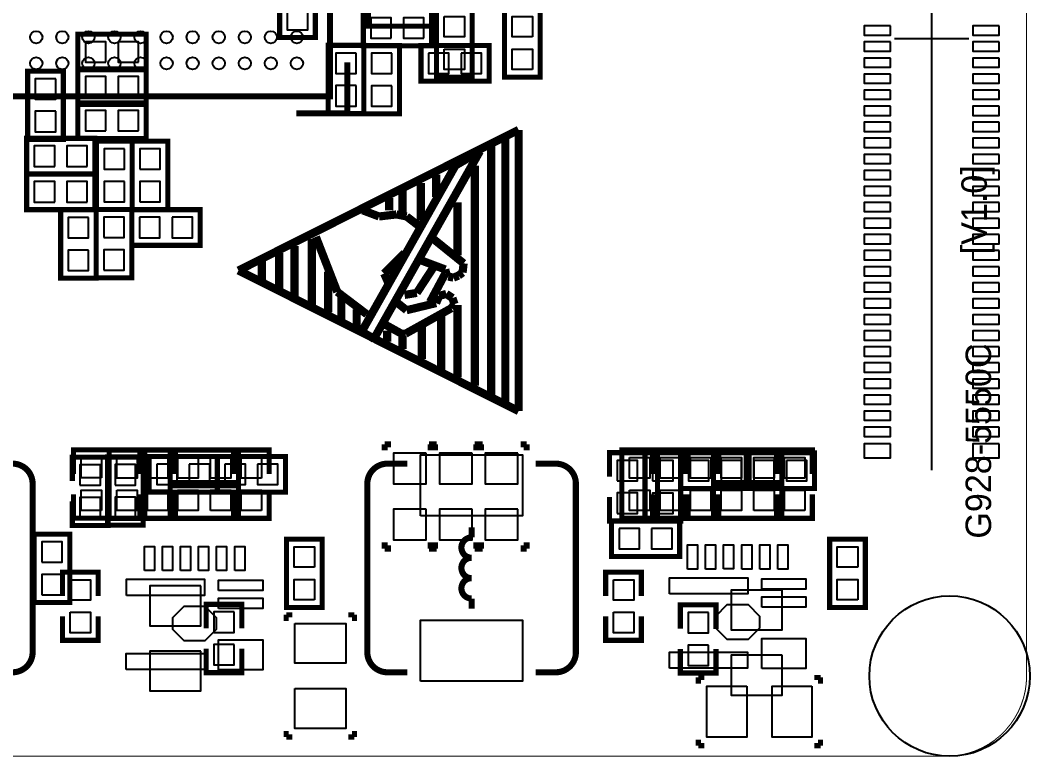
# Model space of a CAD drawing. Extents: x -0.1 to 50, y -4 to 55.
# Drawn here: x 24.83 to 50, y -0.01 to 18.35 of the extents above; entities that cross this region are included whole.
import ezdxf

# ---------------------------------------------------------------- set-up
doc = ezdxf.new("R2010")
doc.units = 0
for name, color, linetype in [('BG_OUTLINE', 2, 'CONTINUOUS'), ('BG_SILKSCREEN_TOP', 7, 'CONTINUOUS'), ('PG_ASSEMBLY_BOTTOM', 40, 'CONTINUOUS'), ('PG_ASSEMBLY_TOP', 153, 'CONTINUOUS'), ('PG_SILKSCREEN_TOP', 7, 'CONTINUOUS'), ('PIN_BOTTOM', 242, 'CONTINUOUS'), ('PIN_TOP', 84, 'CONTINUOUS')]:
    doc.layers.add(name, color=color, linetype=linetype)

msp = doc.modelspace()

# ---------------------------------------------------------------- linework, layer by layer
at = {"layer": 'BG_OUTLINE', "const_width": 0.0254}
msp.add_lwpolyline([(0, 1.999996), (0, 52.999894, -0.414214), (1.999996, 54.99989), (47.919894, 54.99989, -0.414214), (49.91989, 52.999894), (49.91989, 1.999996, -0.414214), (47.919894, 0), (1.999996, 0, -0.414214), (0, 1.999996)], format="xyb", dxfattribs=at)
at = {"layer": 'BG_SILKSCREEN_TOP'}
for points, const_width in [([(31.716218, 16.026638), (32.986218, 16.026638), (32.986218, 17.296638)], 0.1524), ([(37.25545, 15.61338), (30.27045, 12.10818)], 0.2032), ([(37.25545, 8.60298), (37.25545, 15.61338)], 0.2032), ([(36.92525, 8.80618), (36.92525, 15.38478)], 0.2032), ([(36.29025, 15.07998), (33.64865, 10.40638)], 0.2032), ([(35.68065, 14.72438), (36.29025, 15.07998)], 0.2032), ([(36.56965, 9.00938), (36.56965, 15.20698)], 0.2032), ([(33.34385, 10.58418), (35.68065, 14.72438)], 0.2032), ([(36.16325, 9.23798), (36.16325, 14.72438)], 0.2032), ([(34.81705, 13.35278), (34.81705, 14.29258)], 0.2032), ([(35.19805, 13.93698), (35.19805, 14.49578)], 0.2032), ([(34.35985, 13.53058), (34.35985, 14.11478)], 0.2032), ([(34.02965, 13.60678), (34.02965, 13.91158)], 0.2032), ([(35.73145, 12.48918), (35.73145, 13.80998)], 0.2032), ([(33.77565, 13.45438), (33.36925, 13.60678)], 0.2032), ([(34.20745, 13.50518), (33.77565, 13.45438)], 0.2032), ([(34.46145, 13.45438), (34.20745, 13.50518)], 0.2032), ([(34.79165, 13.20038), (34.46145, 13.45438)], 0.2032), ([(32.09925, 11.21918), (32.09925, 12.89558)], 0.2032), ([(32.20085, 12.94638), (32.73425, 11.57478)], 0.2032), ([(35.88385, 12.28598), (35.09645, 12.92098)], 0.2032), ([(31.28645, 11.65098), (31.28645, 12.53998)], 0.2032), ([(31.66745, 11.47318), (31.66745, 12.71778)], 0.2032), ([(33.90265, 12.03198), (34.41065, 12.53998)], 0.2032), ([(30.85465, 11.85418), (30.85465, 12.33678)], 0.2032), ([(34.81705, 12.36218), (35.42665, 12.13358)], 0.2032), ([(35.85845, 12.05738), (35.88385, 12.28598)], 0.2032), ([(30.27045, 12.10818), (37.25545, 8.60298)], 0.2032), ([(32.50565, 11.06678), (32.50565, 12.08278)], 0.2032), ([(34.00425, 11.80338), (33.90265, 12.03198)], 0.2032), ([(34.71545, 11.54938), (35.14725, 12.20978)], 0.2032), ([(35.04565, 11.32078), (35.42665, 12.03198)], 0.2032), ([(35.42665, 12.13358), (35.45205, 12.03198)], 0.2032), ([(35.45205, 12.03198), (35.50285, 11.95578)], 0.2032), ([(35.62985, 11.93038), (35.75685, 11.98118)], 0.2032), ([(35.75685, 11.98118), (35.85845, 12.05738)], 0.2032), ([(35.50285, 11.95578), (35.62985, 11.93038)], 0.2032), ([(32.73425, 11.57478), (33.47085, 11.01598)], 0.2032), ([(34.41065, 11.49858), (34.71545, 11.54938)], 0.2032), ([(35.45205, 11.52398), (35.27425, 11.47318)], 0.2032), ([(35.60445, 11.42238), (35.45205, 11.52398)], 0.2032), ([(32.83585, 10.86358), (32.83585, 11.44778)], 0.2032), ([(34.46145, 11.11758), (34.20745, 11.32078)], 0.2032), ([(35.19805, 11.29538), (34.46145, 11.11758)], 0.2032), ([(35.27425, 11.47318), (35.19805, 11.29538)], 0.2032), ([(35.57905, 11.16838), (35.65525, 11.26998)], 0.2032), ([(35.65525, 11.26998), (35.60445, 11.42238)], 0.2032), ([(35.73145, 9.44118), (35.73145, 11.24458)], 0.2032), ([(33.21685, 10.71118), (33.21685, 11.14298)], 0.2032), ([(34.43605, 10.53338), (35.57905, 11.16838)], 0.2032), ([(35.32505, 9.61898), (35.32505, 10.99058)], 0.2032), ([(33.87725, 10.78738), (34.33445, 10.53338)], 0.2032), ([(33.64865, 10.40638), (33.34385, 10.58418)], 0.2032), ([(33.97885, 10.33018), (33.97885, 10.60958)], 0.2032), ([(34.30905, 10.53338), (34.43605, 10.53338)], 0.2032), ([(34.35985, 10.15238), (34.35985, 10.48258)], 0.2032), ([(34.84245, 9.89838), (34.84245, 10.71118)], 0.2032)]:
    msp.add_lwpolyline(points, dxfattribs=dict(at, const_width=const_width))
at = {"layer": 'PG_ASSEMBLY_BOTTOM'}
for points in [[(47.55261, 28.64993), (47.55261, 7.130542)], [(46.627542, 17.890236), (48.477678, 17.890236)]]:
    msp.add_lwpolyline(points, dxfattribs=at)
for points, const_width in [([(31.298134, 17.916652), (32.187134, 17.916652), (32.187134, 19.618452), (31.298134, 19.618452), (31.298134, 17.916652)], 0.127), ([(33.38322, 18.59788), (33.38322, 17.70888), (35.08502, 17.70888), (35.08502, 18.59788), (33.38322, 18.59788)], 0.127), ([(26.26614, 17.9959), (26.26614, 17.1069), (27.96794, 17.1069), (27.96794, 17.9959), (26.26614, 17.9959)], 0.127), ([(32.50692, 16.01724), (33.39592, 16.01724), (33.39592, 17.71904), (32.50692, 17.71904), (32.50692, 16.01724)], 0.127), ([(33.397444, 16.011652), (34.286444, 16.011652), (34.286444, 17.713452), (33.397444, 17.713452), (33.397444, 16.011652)], 0.127), ([(36.52266, 16.8275), (36.52266, 17.7165), (34.82086, 17.7165), (34.82086, 16.8275), (36.52266, 16.8275)], 0.127), ([(25.015444, 15.376652), (25.904444, 15.376652), (25.904444, 17.078452), (25.015444, 17.078452), (25.015444, 15.376652)], 0.127), ([(26.26614, 17.1323), (26.26614, 16.2433), (27.96794, 16.2433), (27.96794, 17.1323), (26.26614, 17.1323)], 0.127), ([(26.26614, 16.28394), (26.26614, 15.39494), (27.96794, 15.39494), (27.96794, 16.28394), (26.26614, 16.28394)], 0.127), ([(24.990044, 15.402052), (24.990044, 14.513052), (26.691844, 14.513052), (26.691844, 15.402052), (24.990044, 15.402052)], 0.127), ([(26.7335, 13.6271), (27.6225, 13.6271), (27.6225, 15.3289), (26.7335, 15.3289), (26.7335, 13.6271)], 0.127), ([(28.5115, 15.3289), (27.6225, 15.3289), (27.6225, 13.6271), (28.5115, 13.6271), (28.5115, 15.3289)], 0.127), ([(24.990044, 14.513052), (24.990044, 13.624052), (26.691844, 13.624052), (26.691844, 14.513052), (24.990044, 14.513052)], 0.127), ([(25.83688, 11.91514), (26.72588, 11.91514), (26.72588, 13.61694), (25.83688, 13.61694), (25.83688, 11.91514)], 0.127), ([(27.61488, 13.6271), (26.72588, 13.6271), (26.72588, 11.9253), (27.61488, 11.9253), (27.61488, 13.6271)], 0.127), ([(29.31414, 12.73556), (29.31414, 13.62456), (27.61234, 13.62456), (27.61234, 12.73556), (29.31414, 12.73556)], 0.127), ([(33.918144, 7.775956), (33.918144, 7.623556)], 0.1524), ([(34.070544, 7.775956), (33.918144, 7.775956)], 0.1524), ([(35.017456, 7.775956), (35.169856, 7.775956)], 0.1524), ([(35.061144, 7.775956), (35.061144, 7.623556)], 0.1524), ([(35.213544, 7.775956), (35.061144, 7.775956)], 0.1524), ([(35.169856, 7.775956), (35.169856, 7.623556)], 0.1524), ([(36.160456, 7.775956), (36.312856, 7.775956)], 0.1524), ([(36.204144, 7.775956), (36.204144, 7.623556)], 0.1524), ([(36.356544, 7.775956), (36.204144, 7.775956)], 0.1524), ([(36.312856, 7.775956), (36.312856, 7.623556)], 0.1524), ([(37.303456, 7.775956), (37.455856, 7.775956)], 0.1524), ([(37.455856, 7.775956), (37.455856, 7.623556)], 0.1524), ([(40.40886, 6.96976), (40.40886, 7.56666), (39.51986, 7.56666), (39.51986, 6.96976)], 0.127), ([(41.29532, 7.56412), (40.40632, 7.56412), (40.40632, 5.86232), (41.29532, 5.86232), (41.29532, 7.56412)], 0.127), ([(43.003724, 6.676136), (43.003724, 7.565136), (41.301924, 7.565136), (41.301924, 6.676136), (43.003724, 6.676136)], 0.127), ([(44.629324, 6.676136), (44.629324, 7.565136), (42.927524, 7.565136), (42.927524, 6.676136), (44.629324, 6.676136)], 0.127), ([(27.01798, 6.858), (27.01798, 7.4549), (26.12898, 7.4549), (26.12898, 6.858)], 0.127), ([(27.89682, 7.45998), (27.00782, 7.45998), (27.00782, 5.75818), (27.89682, 5.75818), (27.89682, 7.45998)], 0.127), ([(29.7434, 6.58368), (29.7434, 7.47268), (28.0416, 7.47268), (28.0416, 6.58368), (29.7434, 6.58368)], 0.127), ([(31.4452, 6.58114), (31.4452, 7.47014), (29.7434, 7.47014), (29.7434, 6.58114), (31.4452, 6.58114)], 0.127), ([(26.12898, 6.35381), (26.12898, 5.7531), (27.01798, 5.7531), (27.01798, 6.35)], 0.127), ([(39.51986, 6.46557), (39.51986, 5.86486), (40.40886, 5.86486), (40.40886, 6.46176)], 0.127), ([(41.26992, 4.9784), (41.26992, 5.8674), (39.56812, 5.8674), (39.56812, 4.9784), (41.26992, 4.9784)], 0.127), ([(26.06802, 5.5372), (25.17902, 5.5372), (25.17902, 3.8354), (26.06802, 3.8354), (26.06802, 5.5372)], 0.127), ([(33.918144, 5.178044), (33.918144, 5.330444)], 0.1524), ([(35.061144, 5.178044), (35.061144, 5.330444)], 0.1524), ([(35.169856, 5.178044), (35.169856, 5.330444)], 0.1524), ([(36.204144, 5.178044), (36.204144, 5.330444)], 0.1524), ([(36.312856, 5.178044), (36.312856, 5.330444)], 0.1524), ([(37.455856, 5.178044), (37.455856, 5.330444)], 0.1524), ([(34.070544, 5.178044), (33.918144, 5.178044)], 0.1524), ([(35.017456, 5.178044), (35.169856, 5.178044)], 0.1524), ([(35.213544, 5.178044), (35.061144, 5.178044)], 0.1524), ([(36.160456, 5.178044), (36.312856, 5.178044)], 0.1524), ([(36.356544, 5.178044), (36.204144, 5.178044)], 0.1524), ([(37.303456, 5.178044), (37.455856, 5.178044)], 0.1524), ([(30.353, 3.18643), (30.353, 3.78714), (29.464, 3.78714), (29.464, 3.19024)], 0.127), ([(42.1767, 3.17627), (42.1767, 3.77698), (41.2877, 3.77698), (41.2877, 3.18008)], 0.127), ([(29.464, 2.68224), (29.464, 2.08534), (30.353, 2.08534), (30.353, 2.68224)], 0.127), ([(41.2877, 2.67208), (41.2877, 2.07518), (42.1767, 2.07518), (42.1767, 2.67208)], 0.127)]:
    msp.add_lwpolyline(points, dxfattribs=dict(at, const_width=const_width))
at = {"layer": 'PG_ASSEMBLY_TOP', "const_width": 0.127}
for points in [[(33.507934, 18.196052), (33.507934, 19.085052), (35.209734, 19.085052), (35.209734, 18.196052), (33.507934, 18.196052)], [(36.098734, 16.926052), (35.209734, 16.926052), (35.209734, 18.627852), (36.098734, 18.627852), (36.098734, 16.926052)], [(36.903152, 18.627852), (37.792152, 18.627852), (37.792152, 16.926052), (36.903152, 16.926052), (36.903152, 18.627852)], [(26.15946, 7.03834), (26.15946, 7.63524), (27.04846, 7.63524), (27.04846, 7.03834)], [(27.935682, 5.931916), (27.046682, 5.931916), (27.046682, 7.633716), (27.935682, 7.633716), (27.935682, 5.931916)], [(27.808682, 7.033006), (27.808682, 7.633716), (28.697682, 7.633716), (28.697682, 7.036816)], [(30.272482, 7.633716), (30.272482, 6.744716), (28.570682, 6.744716), (28.570682, 7.633716), (30.272482, 7.633716)], [(30.145482, 7.036816), (30.145482, 7.633716), (31.034482, 7.633716), (31.034482, 7.036816)], [(40.717724, 5.931916), (39.828724, 5.931916), (39.828724, 7.633716), (40.717724, 7.633716), (40.717724, 5.931916)], [(40.590724, 7.036816), (40.590724, 7.633716), (41.479724, 7.633716), (41.479724, 7.036816)], [(41.352724, 7.036816), (41.352724, 7.633716), (42.241724, 7.633716), (42.241724, 7.036816)], [(43.816524, 7.633716), (43.816524, 6.744716), (42.114724, 6.744716), (42.114724, 7.633716), (43.816524, 7.633716)], [(43.689524, 7.036816), (43.689524, 7.633716), (44.578524, 7.633716), (44.578524, 7.036816)], [(30.272482, 6.820916), (30.272482, 5.931916), (28.570682, 5.931916), (28.570682, 6.820916), (30.272482, 6.820916)], [(43.816524, 6.820916), (43.816524, 5.931916), (42.114724, 5.931916), (42.114724, 6.820916), (43.816524, 6.820916)], [(27.04846, 6.53415), (27.04846, 5.93344), (26.15946, 5.93344), (26.15946, 6.53034)], [(28.697682, 6.528816), (28.697682, 5.931916), (27.808682, 5.931916), (27.808682, 6.528816)], [(31.034482, 6.532626), (31.034482, 5.931916), (30.145482, 5.931916), (30.145482, 6.528816)], [(41.479724, 6.532626), (41.479724, 5.931916), (40.590724, 5.931916), (40.590724, 6.528816)], [(42.241724, 6.532626), (42.241724, 5.931916), (41.352724, 5.931916), (41.352724, 6.528816)], [(44.578524, 6.532626), (44.578524, 5.931916), (43.689524, 5.931916), (43.689524, 6.528816)], [(31.465774, 5.41147), (32.354774, 5.41147), (32.354774, 3.70967), (31.465774, 3.70967), (31.465774, 5.41147)], [(45.009816, 5.41147), (45.898816, 5.41147), (45.898816, 3.70967), (45.009816, 3.70967), (45.009816, 5.41147)], [(25.882346, 3.991356), (25.882346, 4.592066), (26.771346, 4.592066), (26.771346, 3.995166)], [(39.426388, 3.991356), (39.426388, 4.592066), (40.315388, 4.592066), (40.315388, 3.995166)], [(26.771346, 3.487166), (26.771346, 2.890266), (25.882346, 2.890266), (25.882346, 3.487166)], [(40.315388, 3.487166), (40.315388, 2.890266), (39.426388, 2.890266), (39.426388, 3.487166)]]:
    msp.add_lwpolyline(points, dxfattribs=at)
at = {"layer": 'PG_SILKSCREEN_TOP'}
for points, const_width in [([(9.453626, 39.546022), (9.453626, 16.446246), (32.553402, 16.446246), (32.553402, 39.546022), (9.453626, 39.546022)], 0.1524), ([(31.461456, 3.52806), (31.461456, 3.37566)], 0.127), ([(31.613856, 3.52806), (31.461456, 3.52806)], 0.127), ([(33.163256, 3.52806), (33.010856, 3.52806)], 0.127), ([(33.163256, 3.37566), (33.163256, 3.52806)], 0.127), ([(41.73474, 1.96596), (41.73474, 1.81356)], 0.127), ([(41.88714, 1.96596), (41.73474, 1.96596)], 0.127), ([(44.78274, 1.96596), (44.63034, 1.96596)], 0.127), ([(44.78274, 1.81356), (44.78274, 1.96596)], 0.127), ([(31.461456, 0.63246), (31.461456, 0.48006)], 0.127), ([(31.461456, 0.48006), (31.613856, 0.48006)], 0.127), ([(33.010856, 0.48006), (33.163256, 0.48006)], 0.127), ([(33.163256, 0.48006), (33.163256, 0.63246)], 0.127), ([(41.73474, 0.41656), (41.73474, 0.26416)], 0.127), ([(41.73474, 0.26416), (41.88714, 0.26416)], 0.127), ([(44.63034, 0.26416), (44.78274, 0.26416)], 0.127), ([(44.78274, 0.26416), (44.78274, 0.41656)], 0.127)]:
    msp.add_lwpolyline(points, dxfattribs=dict(at, const_width=const_width))
at = {"layer": 'PG_SILKSCREEN_TOP', "const_width": 0.1524}
for points in [[(24.13889, 2.093722), (24.639016, 2.093722, 0.414129), (25.138888, 2.593594), (25.138888, 6.793738, 0.414129), (24.639016, 7.29361), (24.13889, 7.29361)], [(34.48304, 2.093722), (33.982914, 2.093722, -0.414129), (33.483042, 2.593594), (33.483042, 6.793738, -0.414129), (33.982914, 7.29361), (34.48304, 7.29361)], [(37.682932, 2.093722), (38.183058, 2.093722, 0.414129), (38.68293, 2.593594), (38.68293, 6.793738, 0.414129), (38.183058, 7.29361), (37.682932, 7.29361)], [(36.082986, 4.947666, -1), (36.082986, 5.455666), (36.082986, 5.709666)], [(36.082986, 4.439666, -1), (36.082986, 4.947666)], [(36.082986, 4.439666, 1), (36.082986, 3.931666), (36.082986, 3.677666)]]:
    msp.add_lwpolyline(points, format="xyb", dxfattribs=at)
at = {"layer": 'PIN_BOTTOM'}
for points in [[(31.996634, 18.615152), (31.488634, 18.615152), (31.488634, 18.107152), (31.996634, 18.107152)], [(34.08172, 17.89938), (34.08172, 18.40738), (33.57372, 18.40738), (33.57372, 17.89938)], [(34.89452, 17.89938), (34.89452, 18.40738), (34.38652, 18.40738), (34.38652, 17.89938)], [(46.52772, 18.203418), (45.86732, 18.203418), (45.86732, 17.974818), (46.52772, 17.974818)], [(49.2379, 18.203418), (48.5775, 18.203418), (48.5775, 17.974818), (49.2379, 17.974818)], [(26.96464, 17.2974), (26.96464, 17.8054), (26.45664, 17.8054), (26.45664, 17.2974)], [(27.77744, 17.2974), (27.77744, 17.8054), (27.26944, 17.8054), (27.26944, 17.2974)], [(46.52772, 17.803368), (45.86732, 17.803368), (45.86732, 17.574768), (46.52772, 17.574768)], [(49.2379, 17.803368), (48.5775, 17.803368), (48.5775, 17.574768), (49.2379, 17.574768)], [(33.20542, 17.52854), (32.69742, 17.52854), (32.69742, 17.02054), (33.20542, 17.02054)], [(34.095944, 17.522952), (33.587944, 17.522952), (33.587944, 17.014952), (34.095944, 17.014952)], [(35.01136, 17.526), (35.01136, 17.018), (35.51936, 17.018), (35.51936, 17.526)], [(35.82416, 17.526), (35.82416, 17.018), (36.33216, 17.018), (36.33216, 17.526)], [(46.52772, 17.403318), (45.86732, 17.403318), (45.86732, 17.174718), (46.52772, 17.174718)], [(49.2379, 17.403318), (48.5775, 17.403318), (48.5775, 17.174718), (49.2379, 17.174718)], [(25.713944, 16.887952), (25.205944, 16.887952), (25.205944, 16.379952), (25.713944, 16.379952)], [(26.96464, 16.4338), (26.96464, 16.9418), (26.45664, 16.9418), (26.45664, 16.4338)], [(27.77744, 16.4338), (27.77744, 16.9418), (27.26944, 16.9418), (27.26944, 16.4338)], [(46.52772, 17.003268), (45.86732, 17.003268), (45.86732, 16.774668), (46.52772, 16.774668)], [(49.2379, 17.003268), (48.5775, 17.003268), (48.5775, 16.774668), (49.2379, 16.774668)], [(33.20542, 16.71574), (32.69742, 16.71574), (32.69742, 16.20774), (33.20542, 16.20774)], [(34.095944, 16.710152), (33.587944, 16.710152), (33.587944, 16.202152), (34.095944, 16.202152)], [(46.52772, 16.603218), (45.86732, 16.603218), (45.86732, 16.374618), (46.52772, 16.374618)], [(49.2379, 16.603218), (48.5775, 16.603218), (48.5775, 16.374618), (49.2379, 16.374618)], [(46.52772, 16.203168), (45.86732, 16.203168), (45.86732, 15.974568), (46.52772, 15.974568)], [(49.2379, 16.203168), (48.5775, 16.203168), (48.5775, 15.974568), (49.2379, 15.974568)], [(25.713944, 16.075152), (25.205944, 16.075152), (25.205944, 15.567152), (25.713944, 15.567152)], [(26.96464, 15.58544), (26.96464, 16.09344), (26.45664, 16.09344), (26.45664, 15.58544)], [(27.77744, 15.58544), (27.77744, 16.09344), (27.26944, 16.09344), (27.26944, 15.58544)], [(46.52772, 15.803118), (45.86732, 15.803118), (45.86732, 15.574518), (46.52772, 15.574518)], [(49.2379, 15.803118), (48.5775, 15.803118), (48.5775, 15.574518), (49.2379, 15.574518)], [(46.52772, 15.403068), (45.86732, 15.403068), (45.86732, 15.174468), (46.52772, 15.174468)], [(49.2379, 15.403068), (48.5775, 15.403068), (48.5775, 15.174468), (49.2379, 15.174468)], [(25.688544, 14.703552), (25.688544, 15.211552), (25.180544, 15.211552), (25.180544, 14.703552)], [(26.501344, 14.703552), (26.501344, 15.211552), (25.993344, 15.211552), (25.993344, 14.703552)], [(27.432, 15.1384), (26.924, 15.1384), (26.924, 14.6304), (27.432, 14.6304)], [(27.813, 14.6304), (28.321, 14.6304), (28.321, 15.1384), (27.813, 15.1384)], [(46.52772, 15.003018), (45.86732, 15.003018), (45.86732, 14.774418), (46.52772, 14.774418)], [(49.2379, 15.003018), (48.5775, 15.003018), (48.5775, 14.774418), (49.2379, 14.774418)], [(46.52772, 14.602968), (45.86732, 14.602968), (45.86732, 14.374368), (46.52772, 14.374368)], [(49.2379, 14.602968), (48.5775, 14.602968), (48.5775, 14.374368), (49.2379, 14.374368)], [(25.688544, 13.814552), (25.688544, 14.322552), (25.180544, 14.322552), (25.180544, 13.814552)], [(26.501344, 13.814552), (26.501344, 14.322552), (25.993344, 14.322552), (25.993344, 13.814552)], [(27.432, 14.3256), (26.924, 14.3256), (26.924, 13.8176), (27.432, 13.8176)], [(27.813, 13.8176), (28.321, 13.8176), (28.321, 14.3256), (27.813, 14.3256)], [(46.52772, 14.202918), (45.86732, 14.202918), (45.86732, 13.974318), (46.52772, 13.974318)], [(49.2379, 14.202918), (48.5775, 14.202918), (48.5775, 13.974318), (49.2379, 13.974318)], [(46.52772, 13.802868), (45.86732, 13.802868), (45.86732, 13.574268), (46.52772, 13.574268)], [(49.2379, 13.802868), (48.5775, 13.802868), (48.5775, 13.574268), (49.2379, 13.574268)], [(26.53538, 13.42644), (26.02738, 13.42644), (26.02738, 12.91844), (26.53538, 12.91844)], [(26.91638, 12.9286), (27.42438, 12.9286), (27.42438, 13.4366), (26.91638, 13.4366)], [(27.80284, 13.43406), (27.80284, 12.92606), (28.31084, 12.92606), (28.31084, 13.43406)], [(28.61564, 13.43406), (28.61564, 12.92606), (29.12364, 12.92606), (29.12364, 13.43406)], [(46.52772, 13.402818), (45.86732, 13.402818), (45.86732, 13.174218), (46.52772, 13.174218)], [(49.2379, 13.402818), (48.5775, 13.402818), (48.5775, 13.174218), (49.2379, 13.174218)], [(46.52772, 13.002768), (45.86732, 13.002768), (45.86732, 12.774168), (46.52772, 12.774168)], [(49.2379, 13.002768), (48.5775, 13.002768), (48.5775, 12.774168), (49.2379, 12.774168)], [(26.53538, 12.61364), (26.02738, 12.61364), (26.02738, 12.10564), (26.53538, 12.10564)], [(26.91638, 12.1158), (27.42438, 12.1158), (27.42438, 12.6238), (26.91638, 12.6238)], [(46.52772, 12.602718), (45.86732, 12.602718), (45.86732, 12.374118), (46.52772, 12.374118)], [(49.2379, 12.602718), (48.5775, 12.602718), (48.5775, 12.374118), (49.2379, 12.374118)], [(46.52772, 12.202668), (45.86732, 12.202668), (45.86732, 11.974068), (46.52772, 11.974068)], [(49.2379, 12.202668), (48.5775, 12.202668), (48.5775, 11.974068), (49.2379, 11.974068)], [(46.52772, 11.802618), (45.86732, 11.802618), (45.86732, 11.574018), (46.52772, 11.574018)], [(49.2379, 11.802618), (48.5775, 11.802618), (48.5775, 11.574018), (49.2379, 11.574018)], [(46.52772, 11.402568), (45.86732, 11.402568), (45.86732, 11.173968), (46.52772, 11.173968)], [(49.2379, 11.402568), (48.5775, 11.402568), (48.5775, 11.173968), (49.2379, 11.173968)], [(46.52772, 11.002518), (45.86732, 11.002518), (45.86732, 10.773918), (46.52772, 10.773918)], [(49.2379, 11.002518), (48.5775, 11.002518), (48.5775, 10.773918), (49.2379, 10.773918)], [(46.52772, 10.602468), (45.86732, 10.602468), (45.86732, 10.373868), (46.52772, 10.373868)], [(49.2379, 10.602468), (48.5775, 10.602468), (48.5775, 10.373868), (49.2379, 10.373868)], [(46.52772, 10.202418), (45.86732, 10.202418), (45.86732, 9.973818), (46.52772, 9.973818)], [(49.2379, 10.202418), (48.5775, 10.202418), (48.5775, 9.973818), (49.2379, 9.973818)], [(46.52772, 9.802368), (45.86732, 9.802368), (45.86732, 9.573768), (46.52772, 9.573768)], [(49.2379, 9.802368), (48.5775, 9.802368), (48.5775, 9.573768), (49.2379, 9.573768)], [(46.52772, 9.402318), (45.86732, 9.402318), (45.86732, 9.173718), (46.52772, 9.173718)], [(49.2379, 9.402318), (48.5775, 9.402318), (48.5775, 9.173718), (49.2379, 9.173718)], [(46.52772, 9.002268), (45.86732, 9.002268), (45.86732, 8.773668), (46.52772, 8.773668)], [(49.2379, 9.002268), (48.5775, 9.002268), (48.5775, 8.773668), (49.2379, 8.773668)], [(46.52772, 8.602218), (45.86732, 8.602218), (45.86732, 8.373618), (46.52772, 8.373618)], [(49.2379, 8.602218), (48.5775, 8.602218), (48.5775, 8.373618), (49.2379, 8.373618)], [(46.52772, 8.202168), (45.86732, 8.202168), (45.86732, 7.973568), (46.52772, 7.973568)], [(49.2379, 8.202168), (48.5775, 8.202168), (48.5775, 7.973568), (49.2379, 7.973568)], [(34.9504, 7.5565), (34.1376, 7.5565), (34.1376, 6.7945), (34.9504, 6.7945)], [(36.0934, 7.5565), (35.2806, 7.5565), (35.2806, 6.7945), (36.0934, 6.7945)], [(37.2364, 7.5565), (36.4236, 7.5565), (36.4236, 6.7945), (37.2364, 6.7945)], [(46.52772, 7.790688), (45.86732, 7.790688), (45.86732, 7.440168), (46.52772, 7.440168)], [(49.2379, 7.790688), (48.5775, 7.790688), (48.5775, 7.440168), (49.2379, 7.440168)], [(39.71036, 6.86816), (40.21836, 6.86816), (40.21836, 7.37616), (39.71036, 7.37616)], [(40.59682, 6.86562), (41.10482, 6.86562), (41.10482, 7.37362), (40.59682, 7.37362)], [(41.492424, 7.374636), (41.492424, 6.866636), (42.000424, 6.866636), (42.000424, 7.374636)], [(42.305224, 7.374636), (42.305224, 6.866636), (42.813224, 6.866636), (42.813224, 7.374636)], [(43.118024, 7.374636), (43.118024, 6.866636), (43.626024, 6.866636), (43.626024, 7.374636)], [(43.930824, 7.374636), (43.930824, 6.866636), (44.438824, 6.866636), (44.438824, 7.374636)], [(26.31948, 6.7564), (26.82748, 6.7564), (26.82748, 7.2644), (26.31948, 7.2644)], [(27.19832, 6.76148), (27.70632, 6.76148), (27.70632, 7.26948), (27.19832, 7.26948)], [(28.2321, 7.28218), (28.2321, 6.77418), (28.7401, 6.77418), (28.7401, 7.28218)], [(29.0449, 7.28218), (29.0449, 6.77418), (29.5529, 6.77418), (29.5529, 7.28218)], [(29.9339, 7.27964), (29.9339, 6.77164), (30.4419, 6.77164), (30.4419, 7.27964)], [(30.7467, 7.27964), (30.7467, 6.77164), (31.2547, 6.77164), (31.2547, 7.27964)], [(39.71036, 6.05536), (40.21836, 6.05536), (40.21836, 6.56336), (39.71036, 6.56336)], [(40.59682, 6.05282), (41.10482, 6.05282), (41.10482, 6.56082), (40.59682, 6.56082)], [(26.31948, 5.9436), (26.82748, 5.9436), (26.82748, 6.4516), (26.31948, 6.4516)], [(27.19832, 5.94868), (27.70632, 5.94868), (27.70632, 6.45668), (27.19832, 6.45668)], [(34.9504, 6.1595), (34.1376, 6.1595), (34.1376, 5.3975), (34.9504, 5.3975)], [(36.0934, 6.1595), (35.2806, 6.1595), (35.2806, 5.3975), (36.0934, 5.3975)], [(37.2364, 6.1595), (36.4236, 6.1595), (36.4236, 5.3975), (37.2364, 5.3975)], [(39.75862, 5.6769), (39.75862, 5.1689), (40.26662, 5.1689), (40.26662, 5.6769)], [(40.57142, 5.6769), (40.57142, 5.1689), (41.07942, 5.1689), (41.07942, 5.6769)], [(25.36952, 4.8387), (25.87752, 4.8387), (25.87752, 5.3467), (25.36952, 5.3467)], [(25.36952, 4.0259), (25.87752, 4.0259), (25.87752, 4.5339), (25.36952, 4.5339)], [(29.331412, 4.244594), (28.061412, 4.244594), (28.061412, 3.253994), (29.331412, 3.253994)], [(43.82516, 4.14274), (42.55516, 4.14274), (42.55516, 3.15214), (43.82516, 3.15214)], [(30.1625, 3.59664), (29.6545, 3.59664), (29.6545, 3.08864), (30.1625, 3.08864)], [(41.9862, 3.58648), (41.4782, 3.58648), (41.4782, 3.07848), (41.9862, 3.07848)], [(30.1625, 2.78384), (29.6545, 2.78384), (29.6545, 2.27584), (30.1625, 2.27584)], [(41.9862, 2.77368), (41.4782, 2.77368), (41.4782, 2.26568), (41.9862, 2.26568)], [(29.331412, 2.618994), (28.061412, 2.618994), (28.061412, 1.628394), (29.331412, 1.628394)], [(43.82516, 2.51714), (42.55516, 2.51714), (42.55516, 1.52654), (43.82516, 1.52654)]]:
    msp.add_lwpolyline(points, close=True, dxfattribs=at)
msp.add_circle((47.999904, 1.999996), 1.999996, dxfattribs=at)
at = {"layer": 'PIN_TOP'}
for points in [[(35.400234, 18.437352), (35.908234, 18.437352), (35.908234, 17.929352), (35.400234, 17.929352)], [(37.601652, 17.929352), (37.093652, 17.929352), (37.093652, 18.437352), (37.601652, 18.437352)], [(35.400234, 17.624552), (35.908234, 17.624552), (35.908234, 17.116552), (35.400234, 17.116552)], [(37.601652, 17.116552), (37.093652, 17.116552), (37.093652, 17.624552), (37.601652, 17.624552)], [(26.85796, 6.93674), (26.34996, 6.93674), (26.34996, 7.44474), (26.85796, 7.44474)], [(27.237182, 7.443216), (27.745182, 7.443216), (27.745182, 6.935216), (27.237182, 6.935216)], [(27.999182, 7.443216), (28.507182, 7.443216), (28.507182, 6.935216), (27.999182, 6.935216)], [(28.761182, 6.935216), (28.761182, 7.443216), (29.269182, 7.443216), (29.269182, 6.935216)], [(29.573982, 6.935216), (29.573982, 7.443216), (30.081982, 7.443216), (30.081982, 6.935216)], [(30.843982, 6.935216), (30.335982, 6.935216), (30.335982, 7.443216), (30.843982, 7.443216)], [(34.812986, 5.993638), (34.812986, 7.517638), (37.352986, 7.517638), (37.352986, 5.993638)], [(40.019224, 7.443216), (40.527224, 7.443216), (40.527224, 6.935216), (40.019224, 6.935216)], [(41.289224, 6.935216), (40.781224, 6.935216), (40.781224, 7.443216), (41.289224, 7.443216)], [(42.051224, 6.935216), (41.543224, 6.935216), (41.543224, 7.443216), (42.051224, 7.443216)], [(42.305224, 6.935216), (42.305224, 7.443216), (42.813224, 7.443216), (42.813224, 6.935216)], [(43.118024, 6.935216), (43.118024, 7.443216), (43.626024, 7.443216), (43.626024, 6.935216)], [(44.388024, 6.935216), (43.880024, 6.935216), (43.880024, 7.443216), (44.388024, 7.443216)], [(26.85796, 6.12394), (26.34996, 6.12394), (26.34996, 6.63194), (26.85796, 6.63194)], [(27.237182, 6.630416), (27.745182, 6.630416), (27.745182, 6.122416), (27.237182, 6.122416)], [(27.999182, 6.630416), (28.507182, 6.630416), (28.507182, 6.122416), (27.999182, 6.122416)], [(28.761182, 6.122416), (28.761182, 6.630416), (29.269182, 6.630416), (29.269182, 6.122416)], [(29.573982, 6.122416), (29.573982, 6.630416), (30.081982, 6.630416), (30.081982, 6.122416)], [(30.843982, 6.122416), (30.335982, 6.122416), (30.335982, 6.630416), (30.843982, 6.630416)], [(40.019224, 6.630416), (40.527224, 6.630416), (40.527224, 6.122416), (40.019224, 6.122416)], [(41.289224, 6.122416), (40.781224, 6.122416), (40.781224, 6.630416), (41.289224, 6.630416)], [(42.051224, 6.122416), (41.543224, 6.122416), (41.543224, 6.630416), (42.051224, 6.630416)], [(42.305224, 6.122416), (42.305224, 6.630416), (42.813224, 6.630416), (42.813224, 6.122416)], [(43.118024, 6.122416), (43.118024, 6.630416), (43.626024, 6.630416), (43.626024, 6.122416)], [(44.388024, 6.122416), (43.880024, 6.122416), (43.880024, 6.630416), (44.388024, 6.630416)], [(27.925776, 4.631944), (27.925776, 5.231892), (28.175712, 5.231892), (28.175712, 4.631944)], [(28.37561, 4.630928), (28.37561, 5.230876), (28.625546, 5.230876), (28.625546, 4.630928)], [(28.825952, 4.632706), (28.825952, 5.232654), (29.075888, 5.232654), (29.075888, 4.632706)], [(29.27604, 4.63169), (29.27604, 5.231638), (29.525976, 5.231638), (29.525976, 4.63169)], [(29.725366, 4.632198), (29.725366, 5.232146), (29.975302, 5.232146), (29.975302, 4.632198)], [(30.17647, 4.631944), (30.17647, 5.231892), (30.426406, 5.231892), (30.426406, 4.631944)], [(32.164274, 4.71297), (31.656274, 4.71297), (31.656274, 5.22097), (32.164274, 5.22097)], [(41.466516, 4.667504), (41.466516, 5.267452), (41.716452, 5.267452), (41.716452, 4.667504)], [(41.91635, 4.666488), (41.91635, 5.266436), (42.166286, 5.266436), (42.166286, 4.666488)], [(42.366692, 4.668266), (42.366692, 5.268214), (42.616628, 5.268214), (42.616628, 4.668266)], [(42.81678, 4.66725), (42.81678, 5.267198), (43.066716, 5.267198), (43.066716, 4.66725)], [(43.266106, 4.667758), (43.266106, 5.267706), (43.516042, 5.267706), (43.516042, 4.667758)], [(43.71721, 4.667504), (43.71721, 5.267452), (43.967146, 5.267452), (43.967146, 4.667504)], [(45.708316, 4.71297), (45.200316, 4.71297), (45.200316, 5.22097), (45.708316, 5.22097)], [(26.072846, 4.401566), (26.580846, 4.401566), (26.580846, 3.893566), (26.072846, 3.893566)], [(27.475434, 4.01066), (27.475434, 4.41071), (29.425392, 4.41071), (29.425392, 4.01066)], [(29.77515, 4.131056), (29.77515, 4.391152), (30.875224, 4.391152), (30.875224, 4.131056)], [(32.164274, 3.90017), (31.656274, 3.90017), (31.656274, 4.40817), (32.164274, 4.40817)], [(39.616888, 4.401566), (40.124888, 4.401566), (40.124888, 3.893566), (39.616888, 3.893566)], [(41.016174, 4.04622), (41.016174, 4.44627), (42.966132, 4.44627), (42.966132, 4.04622)], [(43.31589, 4.166616), (43.31589, 4.426712), (44.415964, 4.426712), (44.415964, 4.166616)], [(45.708316, 3.90017), (45.200316, 3.90017), (45.200316, 4.40817), (45.708316, 4.40817)], [(29.776166, 3.682238), (29.776166, 3.942334), (30.87624, 3.942334), (30.87624, 3.682238)], [(43.316906, 3.717798), (43.316906, 3.977894), (44.41698, 3.977894), (44.41698, 3.717798)], [(26.072846, 3.588766), (26.580846, 3.588766), (26.580846, 3.080766), (26.072846, 3.080766)], [(29.44241, 3.735324), (28.90901, 3.735324), (28.625546, 3.452114), (28.625546, 3.16865), (28.90901, 2.88544), (29.44241, 2.88544), (29.725874, 3.16865), (29.725874, 3.452114)], [(39.616888, 3.588766), (40.124888, 3.588766), (40.124888, 3.080766), (39.616888, 3.080766)], [(42.98315, 3.770884), (42.44975, 3.770884), (42.166286, 3.487674), (42.166286, 3.20421), (42.44975, 2.921), (42.98315, 2.921), (43.266614, 3.20421), (43.266614, 3.487674)], [(31.677356, 3.31216), (32.947356, 3.31216), (32.947356, 2.32156), (31.677356, 2.32156)], [(34.812986, 1.869694), (34.812986, 3.393694), (37.352986, 3.393694), (37.352986, 1.869694)], [(29.776166, 2.150872), (29.776166, 2.900934), (30.87624, 2.900934), (30.87624, 2.150872)], [(43.316906, 2.186432), (43.316906, 2.936494), (44.41698, 2.936494), (44.41698, 2.186432)], [(27.474164, 2.161286), (27.474164, 2.561336), (29.424122, 2.561336), (29.424122, 2.161286)], [(41.014904, 2.196846), (41.014904, 2.596896), (42.964862, 2.596896), (42.964862, 2.196846)], [(31.677356, 1.68656), (32.947356, 1.68656), (32.947356, 0.69596), (31.677356, 0.69596)], [(42.94124, 1.75006), (42.94124, 0.48006), (41.95064, 0.48006), (41.95064, 1.75006)], [(44.56684, 1.75006), (44.56684, 0.48006), (43.57624, 0.48006), (43.57624, 1.75006)]]:
    msp.add_lwpolyline(points, close=True, dxfattribs=at)
for centre, radius in [((25.22855, 17.921224), 0.1524), ((25.878536, 17.921224), 0.1524), ((26.528522, 17.921224), 0.1524), ((27.178508, 17.921224), 0.1524), ((27.828494, 17.921224), 0.1524), ((28.47848, 17.921224), 0.1524), ((29.128466, 17.921224), 0.1524), ((29.778452, 17.921224), 0.1524), ((30.428438, 17.921224), 0.1524), ((31.078424, 17.921224), 0.1524), ((31.72841, 17.921224), 0.1524), ((25.22855, 17.271238), 0.1524), ((25.878536, 17.271238), 0.1524), ((26.528522, 17.271238), 0.1524), ((27.178508, 17.271238), 0.1524), ((27.828494, 17.271238), 0.1524), ((28.47848, 17.271238), 0.1524), ((29.128466, 17.271238), 0.1524), ((29.778452, 17.271238), 0.1524), ((30.428438, 17.271238), 0.1524), ((31.078424, 17.271238), 0.1524), ((31.72841, 17.271238), 0.1524), ((47.999904, 1.999996), 1.999996)]:
    msp.add_circle(centre, radius, dxfattribs=at)

# ---------------------------------------------------------------- texts
at = {"layer": 'BG_SILKSCREEN_TOP', "width": 1.0004}
for s, p in [('[V1.0]', (48.928782, 12.511532)), ('G928-5550C', (49.0347, 5.424424))]:
    msp.add_text(s, height=0.635, rotation=90, dxfattribs=at).set_placement(p)

doc.saveas('drawing.dxf')
